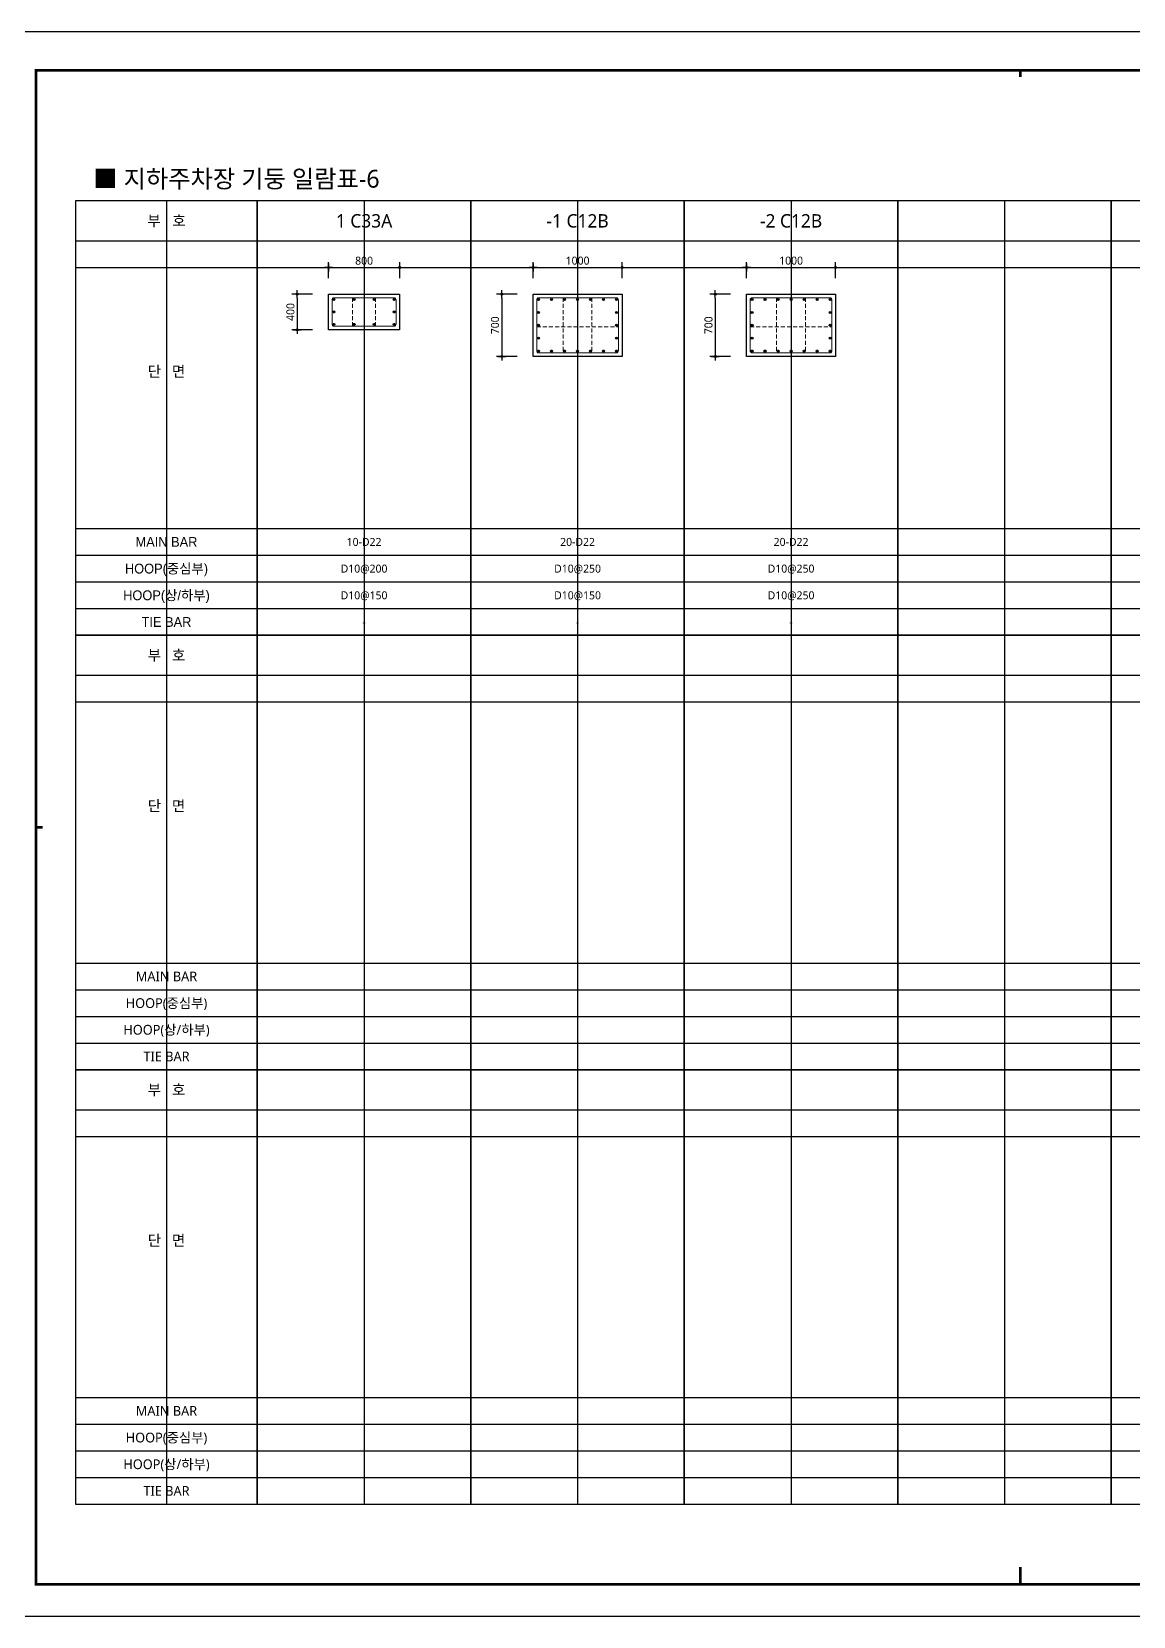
# Model space of a CAD drawing. Header units: millimetres. Extents: x 0 to 252030, y -124740 to 196020.
# Drawn here: x 151724 to 164107, y 160380 to 178200 of the extents above; entities that cross this region are included whole.
import ezdxf
from ezdxf.enums import TextEntityAlignment as Align

# ---------------------------------------------------------------- set-up
doc = ezdxf.new("R2010")
doc.units = ezdxf.units.MM
doc.header["$LTSCALE"] = 30
doc.linetypes.add('HID', pattern=[2.3, 1.5, -0.8])
doc.layers.get('DEFPOINTS').update_dxf_attribs({"color": 142})
for name, color, linetype in [('0-SEC1', 3, 'Continuous'), ('CON', 2, 'Continuous'), ('DIM', 7, 'Continuous'), ('S-철근', 3, 'Continuous'), ('SHEET', 7, 'Continuous'), ('TEXT', 6, 'Continuous'), ('TXT', 3, 'Continuous'), ('XR-FORM_(도룡동)$0$AA-SHEET', 9, 'Continuous'), ('XR-FORM_(도룡동)$0$Sheet', 7, 'Continuous'), ('XR-FORM_(도룡동)$0$Sheet-text', 3, 'Continuous'), ('XR-FORM_(도룡동)$0$TEXT', 3, 'Continuous')]:
    doc.layers.add(name, color=color, linetype=linetype)
doc.layers.add('HoopBar', color=1, linetype='Continuous', lineweight=0)
doc.layers.add('TieBar', color=7, linetype='HID', lineweight=0)
doc.styles.get("Standard").update_dxf_attribs({"font": 'malgun.ttf'})
doc.styles.add('XR-FORM_(도룡동)$0$충북옥천_FORM$0$맑은고딕', font='malgun.ttf')
doc.styles.add('XR-FORM_(도룡동)$3$맑은고딕', font='malgun.ttf')
doc.styles.add('돋움', font='Dotum.ttf')
doc.styles.add('맑은 고딕', font='malgun.ttf')
doc.dimstyles.new('30NDIM', dxfattribs={"dimscale": 50, "dimtxt": 3, "dimasz": 1.5, "dimexe": 2, "dimexo": 6, "dimgap": 1, "dimtad": 1, "dimdec": 0, "dimrnd": 0.25, "dimzin": 0, "dimdsep": 46, "dimtxsty": 'Standard', "dimblk": 'Z_DOT', "dimcen": 5, "dimclrd": 256, "dimclre": 256, "dimclrt": 3, "dimadec": 0, "dimazin": 0, "dimtm": 1e-09, "dimtfac": 1, "dimtdec": 0, "dimtix": 1, "dimtmove": 2, "dimatfit": 1, "dimldrblk": 'Z_DOT', "dimfxl": 1, "dimtolj": 1, "dimtzin": 0, "dimarcsym": 0})

# ---------------------------------------------------------------- blocks, each defined once
blk = doc.blocks.new('XR-FORM_(도룡동)$0$S')
at = {"layer": 'XR-FORM_(도룡동)$0$Sheet'}
h = blk.add_hatch(color=6, dxfattribs=at)
edge = h.paths.add_edge_path()
edge.add_spline(control_points=[(76338, 15545), (76338, 15545), (76295, 15571), (76295, 15571), (76172, 15645), (76132, 15687), (76132, 15744), (76132, 15817), (76203, 15865), (76313, 15865), (76409, 15865), (76454, 15832), (76479, 15807), (76511, 15775), (76518, 15737), (76518, 15729), (76518, 15711), (76524, 15702), (76538, 15702), (76557, 15702), (76559, 15724), (76559, 15744), (76559, 15811), (76562, 15848), (76564, 15870), (76564, 15870), (76565, 15890), (76565, 15890), (76565, 15905), (76548, 15908), (76540, 15909), (76494, 15919), (76430, 15930), (76333, 15930), (76119, 15930), (75970, 15833), (75970, 15695), (75970, 15588), (76037, 15502), (76202, 15401), (76202, 15401), (76273, 15357), (76273, 15357), (76398, 15281), (76423, 15225), (76423, 15165), (76423, 15099), (76352, 15030), (76220, 15030), (76155, 15030), (76041, 15045), (76002, 15150), (75994, 15172), (75988, 15197), (75988, 15211), (75988, 15217), (75988, 15236), (75968, 15236), (75948, 15236), (75946, 15209), (75945, 15201), (75945, 15201), (75945, 15197), (75945, 15197), (75943, 15174), (75938, 15104), (75938, 15040), (75938, 15011), (75943, 15004), (75970, 14994), (76035, 14972), (76103, 14962), (76198, 14962), (76298, 14962), (76379, 14979), (76447, 15013), (76575, 15079), (76595, 15177), (76595, 15230), (76595, 15347), (76528, 15430), (76338, 15545)], knot_values=[0, 0, 0, 0, 1, 1, 1, 2, 2, 2, 3, 3, 3, 4, 4, 4, 5, 5, 5, 6, 6, 6, 7, 7, 7, 8, 8, 8, 9, 9, 9, 10, 10, 10, 11, 11, 11, 12, 12, 12, 13, 13, 13, 14, 14, 14, 15, 15, 15, 16, 16, 16, 17, 17, 17, 18, 18, 18, 19, 19, 19, 20, 20, 20, 21, 21, 21, 22, 22, 22, 23, 23, 23, 24, 24, 24, 25, 25, 25, 26, 26, 26, 27, 27, 27, 27], degree=3, periodic=0)
h = blk.add_hatch(color=6, dxfattribs=at)
edge = h.paths.add_edge_path()
edge.add_spline(control_points=[(77180, 15007), (77180, 15007), (77166, 15007), (77166, 15007), (77156, 15007), (77148, 15007), (77134, 15009), (77098, 15014), (77093, 15029), (77089, 15056), (77084, 15098), (77084, 15641), (77086, 15677), (77089, 15714), (77100, 15725), (77131, 15729), (77143, 15731), (77153, 15732), (77163, 15732), (77163, 15732), (77180, 15732), (77180, 15732), (77188, 15732), (77195, 15739), (77195, 15747), (77195, 15755), (77188, 15761), (77180, 15761), (77180, 15761), (76814, 15761), (76814, 15761), (76806, 15761), (76800, 15755), (76800, 15747), (76800, 15739), (76806, 15732), (76814, 15732), (76814, 15732), (76832, 15732), (76832, 15732), (76847, 15732), (76860, 15730), (76871, 15728), (76897, 15723), (76909, 15710), (76912, 15677), (76912, 15677), (76912, 15677), (76912, 15677), (76914, 15650), (76915, 15103), (76908, 15057), (76904, 15025), (76895, 15014), (76873, 15011), (76858, 15008), (76843, 15007), (76827, 15007), (76826, 15007), (76814, 15007), (76814, 15007), (76806, 15007), (76800, 15000), (76800, 14992), (76800, 14984), (76806, 14977), (76814, 14977), (76814, 14977), (77180, 14977), (77180, 14977), (77188, 14977), (77195, 14984), (77195, 14992), (77195, 15000), (77188, 15007), (77180, 15007)], knot_values=[0, 0, 0, 0, 1, 1, 1, 2, 2, 2, 3, 3, 3, 4, 4, 4, 5, 5, 5, 6, 6, 6, 7, 7, 7, 8, 8, 8, 9, 9, 9, 10, 10, 10, 11, 11, 11, 12, 12, 12, 13, 13, 13, 14, 14, 14, 15, 15, 15, 16, 16, 16, 17, 17, 17, 18, 18, 18, 19, 19, 19, 20, 20, 20, 21, 21, 21, 22, 22, 22, 23, 23, 23, 24, 24, 24, 25, 25, 25, 25], degree=3, periodic=0)
h = blk.add_hatch(color=6, dxfattribs=at)
edge = h.paths.add_edge_path()
edge.add_spline(control_points=[(78289, 15008), (78289, 15008), (78256, 15008), (78256, 15008), (78252, 15008), (78248, 15009), (78243, 15010), (78220, 15014), (78192, 15028), (78158, 15085), (78158, 15085), (77848, 15727), (77836, 15749), (77824, 15773), (77816, 15784), (77802, 15784), (77787, 15784), (77771, 15771), (77757, 15741), (77757, 15741), (77450, 15097), (77450, 15097), (77424, 15042), (77401, 15015), (77350, 15010), (77342, 15009), (77328, 15008), (77317, 15008), (77317, 15008), (77304, 15008), (77304, 15008), (77298, 15008), (77292, 15002), (77292, 14994), (77292, 14987), (77298, 14980), (77304, 14980), (77304, 14980), (77609, 14980), (77609, 14980), (77615, 14980), (77621, 14987), (77621, 14994), (77621, 15002), (77615, 15008), (77609, 15008), (77609, 15008), (77576, 15008), (77576, 15008), (77539, 15008), (77534, 15021), (77534, 15033), (77534, 15044), (77540, 15068), (77552, 15094), (77552, 15094), (77762, 15561), (77762, 15561), (77762, 15561), (78005, 15016), (78004, 15016), (78005, 15014), (78005, 15012), (78004, 15010), (78003, 15008), (78001, 15008), (77998, 15008), (77998, 15008), (77984, 15008), (77984, 15008), (77978, 15008), (77972, 15002), (77972, 14994), (77972, 14987), (77978, 14980), (77984, 14980), (77984, 14980), (78289, 14980), (78289, 14980), (78295, 14980), (78301, 14987), (78301, 14994), (78301, 15002), (78295, 15008), (78289, 15008)], knot_values=[0, 0, 0, 0, 1, 1, 1, 2, 2, 2, 3, 3, 3, 4, 4, 4, 5, 5, 5, 6, 6, 6, 7, 7, 7, 8, 8, 8, 9, 9, 9, 10, 10, 10, 11, 11, 11, 12, 12, 12, 13, 13, 13, 14, 14, 14, 15, 15, 15, 16, 16, 16, 17, 17, 17, 18, 18, 18, 19, 19, 19, 20, 20, 20, 21, 21, 21, 22, 22, 22, 23, 23, 23, 24, 24, 24, 25, 25, 25, 26, 26, 26, 27, 27, 27, 28, 28, 28, 28], degree=3, periodic=0)
h = blk.add_hatch(color=250, dxfattribs=at)
edge = h.paths.add_edge_path()
edge.add_spline(control_points=[(78762, 15355), (78740, 15355), (78721, 15354), (78721, 15339), (78721, 15329), (78732, 15327), (78739, 15326), (78739, 15326), (78761, 15325), (78768, 15325), (78956, 15325), (79092, 15431), (79092, 15577), (79092, 15629), (79059, 15678), (79025, 15703), (79003, 15719), (78945, 15762), (78781, 15762), (78781, 15762), (78772, 15762), (78771, 15762), (78771, 15762), (78376, 15762), (78376, 15762), (78367, 15762), (78360, 15756), (78360, 15748), (78360, 15740), (78367, 15734), (78376, 15734), (78376, 15734), (78423, 15734), (78423, 15734), (78429, 15733), (78435, 15733), (78438, 15732), (78480, 15725), (78488, 15709), (78491, 15677), (78491, 15677), (78491, 15677), (78491, 15677), (78493, 15651), (78494, 15108), (78487, 15062), (78481, 15030), (78474, 15013), (78453, 15010), (78437, 15007), (78422, 15006), (78407, 15006), (78406, 15006), (78396, 15006), (78396, 15006), (78387, 15006), (78380, 14999), (78380, 14991), (78380, 14983), (78387, 14977), (78396, 14977), (78396, 14977), (78791, 14977), (78791, 14977), (78800, 14977), (78807, 14983), (78807, 14991), (78807, 14999), (78800, 15006), (78791, 15006), (78791, 15006), (78781, 15006), (78781, 15006), (78761, 15006), (78733, 15008), (78715, 15010), (78681, 15013), (78672, 15031), (78668, 15061), (78662, 15105), (78662, 15684), (78662, 15690), (78662, 15699), (78664, 15704), (78669, 15705), (78679, 15708), (78707, 15709), (78729, 15709), (78757, 15709), (78810, 15704), (78857, 15670), (78924, 15623), (78931, 15562), (78931, 15520), (78931, 15418), (78833, 15355), (78762, 15355)], knot_values=[0, 0, 0, 0, 1, 1, 1, 2, 2, 2, 3, 3, 3, 4, 4, 4, 5, 5, 5, 6, 6, 6, 7, 7, 7, 8, 8, 8, 9, 9, 9, 10, 10, 10, 11, 11, 11, 12, 12, 12, 13, 13, 13, 14, 14, 14, 15, 15, 15, 16, 16, 16, 17, 17, 17, 18, 18, 18, 19, 19, 19, 20, 20, 20, 21, 21, 21, 22, 22, 22, 23, 23, 23, 24, 24, 24, 25, 25, 25, 26, 26, 26, 27, 27, 27, 28, 28, 28, 29, 29, 29, 30, 30, 30, 31, 31, 31, 32, 32, 32, 32], degree=3, periodic=0)
h = blk.add_hatch(color=250, dxfattribs=at)
edge = h.paths.add_edge_path()
edge.add_spline(control_points=[(79896, 15147), (79880, 15147), (79878, 15134), (79877, 15128), (79875, 15109), (79860, 15082), (79845, 15069), (79815, 15043), (79768, 15042), (79696, 15042), (79592, 15042), (79561, 15049), (79541, 15063), (79541, 15063), (79541, 15063), (79541, 15063), (79522, 15076), (79515, 15314), (79515, 15460), (79515, 15617), (79515, 15645), (79518, 15677), (79521, 15714), (79532, 15724), (79562, 15729), (79578, 15731), (79599, 15732), (79612, 15732), (79620, 15732), (79633, 15732), (79638, 15739), (79640, 15742), (79641, 15745), (79641, 15748), (79641, 15756), (79634, 15762), (79626, 15762), (79626, 15762), (79235, 15762), (79235, 15762), (79226, 15762), (79220, 15756), (79220, 15748), (79220, 15743), (79222, 15738), (79227, 15736), (79227, 15735), (79229, 15735), (79229, 15734), (79235, 15732), (79243, 15732), (79247, 15732), (79265, 15732), (79280, 15731), (79290, 15729), (79331, 15722), (79340, 15709), (79342, 15677), (79344, 15651), (79345, 15108), (79338, 15062), (79332, 15030), (79326, 15013), (79304, 15010), (79290, 15007), (79276, 15006), (79262, 15006), (79262, 15006), (79245, 15006), (79245, 15006), (79237, 15006), (79230, 14999), (79230, 14991), (79230, 14983), (79237, 14977), (79245, 14977), (79245, 14977), (79615, 14977), (79615, 14977), (79615, 14977), (79805, 14976), (79805, 14976), (79874, 14976), (79882, 14981), (79891, 15006), (79901, 15036), (79910, 15113), (79910, 15125), (79910, 15135), (79910, 15147), (79896, 15147)], knot_values=[0, 0, 0, 0, 1, 1, 1, 2, 2, 2, 3, 3, 3, 4, 4, 4, 5, 5, 5, 6, 6, 6, 7, 7, 7, 8, 8, 8, 9, 9, 9, 10, 10, 10, 11, 11, 11, 12, 12, 12, 13, 13, 13, 14, 14, 14, 15, 15, 15, 16, 16, 16, 17, 17, 17, 18, 18, 18, 19, 19, 19, 20, 20, 20, 21, 21, 21, 22, 22, 22, 23, 23, 23, 24, 24, 24, 25, 25, 25, 26, 26, 26, 27, 27, 27, 28, 28, 28, 29, 29, 29, 30, 30, 30, 30], degree=3, periodic=0)
h = blk.add_hatch(color=250, dxfattribs=at)
edge = h.paths.add_edge_path()
edge.add_spline(control_points=[(80974, 15008), (80974, 15008), (80942, 15008), (80942, 15008), (80937, 15008), (80933, 15009), (80928, 15010), (80905, 15014), (80878, 15028), (80843, 15085), (80843, 15085), (80533, 15727), (80521, 15749), (80509, 15773), (80501, 15784), (80487, 15784), (80472, 15784), (80457, 15771), (80442, 15741), (80442, 15741), (80135, 15097), (80135, 15097), (80109, 15042), (80086, 15015), (80035, 15010), (80027, 15009), (80013, 15008), (80002, 15008), (80002, 15008), (79989, 15008), (79989, 15008), (79983, 15008), (79977, 15002), (79977, 14994), (79977, 14987), (79983, 14980), (79989, 14980), (79989, 14980), (80294, 14980), (80294, 14980), (80300, 14980), (80306, 14987), (80306, 14994), (80306, 15002), (80300, 15008), (80294, 15008), (80294, 15008), (80261, 15008), (80261, 15008), (80224, 15008), (80219, 15021), (80219, 15033), (80219, 15044), (80225, 15068), (80237, 15094), (80237, 15094), (80447, 15561), (80447, 15561), (80447, 15561), (80690, 15016), (80690, 15016), (80690, 15014), (80690, 15012), (80689, 15010), (80688, 15008), (80686, 15008), (80683, 15008), (80683, 15008), (80669, 15008), (80669, 15008), (80663, 15008), (80657, 15002), (80657, 14994), (80657, 14987), (80663, 14980), (80669, 14980), (80669, 14980), (80974, 14980), (80974, 14980), (80980, 14980), (80986, 14987), (80986, 14994), (80986, 15002), (80980, 15008), (80974, 15008)], knot_values=[0, 0, 0, 0, 1, 1, 1, 2, 2, 2, 3, 3, 3, 4, 4, 4, 5, 5, 5, 6, 6, 6, 7, 7, 7, 8, 8, 8, 9, 9, 9, 10, 10, 10, 11, 11, 11, 12, 12, 12, 13, 13, 13, 14, 14, 14, 15, 15, 15, 16, 16, 16, 17, 17, 17, 18, 18, 18, 19, 19, 19, 20, 20, 20, 21, 21, 21, 22, 22, 22, 23, 23, 23, 24, 24, 24, 25, 25, 25, 26, 26, 26, 27, 27, 27, 28, 28, 28, 28], degree=3, periodic=0)
h = blk.add_hatch(color=250, dxfattribs=at)
edge = h.paths.add_edge_path()
edge.add_spline(control_points=[(81976, 15761), (81976, 15761), (81692, 15761), (81692, 15761), (81686, 15761), (81681, 15755), (81681, 15747), (81681, 15739), (81686, 15732), (81692, 15732), (81692, 15732), (81700, 15732), (81702, 15732), (81718, 15732), (81744, 15732), (81760, 15726), (81783, 15717), (81794, 15705), (81795, 15641), (81795, 15641), (81806, 15233), (81806, 15224), (81806, 15224), (81806, 15202), (81806, 15202), (81797, 15210), (81212, 15762), (81212, 15762), (81199, 15775), (81187, 15784), (81176, 15784), (81158, 15784), (81158, 15750), (81158, 15740), (81158, 15740), (81148, 15134), (81148, 15134), (81147, 15045), (81143, 15018), (81117, 15011), (81101, 15006), (81079, 15006), (81068, 15006), (81067, 15006), (81057, 15006), (81057, 15006), (81051, 15006), (81046, 14999), (81046, 14991), (81046, 14983), (81051, 14976), (81057, 14976), (81057, 14976), (81353, 14976), (81353, 14976), (81359, 14976), (81364, 14983), (81364, 14991), (81364, 14999), (81359, 15006), (81353, 15006), (81353, 15006), (81342, 15006), (81340, 15006), (81324, 15006), (81303, 15006), (81284, 15013), (81268, 15018), (81251, 15035), (81248, 15122), (81248, 15122), (81237, 15522), (81236, 15534), (81241, 15530), (81780, 15014), (81821, 14978), (81833, 14966), (81851, 14966), (81864, 14966), (81880, 14966), (81882, 14986), (81882, 15002), (81882, 15002), (81894, 15649), (81894, 15649), (81895, 15706), (81903, 15722), (81931, 15729), (81944, 15732), (81952, 15732), (81963, 15732), (81965, 15732), (81976, 15732), (81976, 15732), (81982, 15732), (81987, 15739), (81987, 15747), (81987, 15755), (81982, 15761), (81976, 15761)], knot_values=[0, 0, 0, 0, 1, 1, 1, 2, 2, 2, 3, 3, 3, 4, 4, 4, 5, 5, 5, 6, 6, 6, 7, 7, 7, 8, 8, 8, 9, 9, 9, 10, 10, 10, 11, 11, 11, 12, 12, 12, 13, 13, 13, 14, 14, 14, 15, 15, 15, 16, 16, 16, 17, 17, 17, 18, 18, 18, 19, 19, 19, 20, 20, 20, 21, 21, 21, 22, 22, 22, 23, 23, 23, 24, 24, 24, 25, 25, 25, 26, 26, 26, 27, 27, 27, 28, 28, 28, 29, 29, 29, 30, 30, 30, 31, 31, 31, 32, 32, 32, 33, 33, 33, 33], degree=3, periodic=0)
at = {"layer": 'DEFPOINTS'}
for p, q in [((75750, 52950), (82250, 52950)), ((75640, 52073), (82226, 52073)), ((76315, 52073), (76315, 20700)), ((82250, 51196), (75640, 51196)), ((82250, 50596), (75640, 50596)), ((82250, 49996), (75640, 49996)), ((82250, 49396), (75640, 49396)), ((82250, 48796), (75640, 48796)), ((82250, 48196), (75640, 48196)), ((82250, 47596), (75640, 47596)), ((82250, 46996), (75640, 46996)), ((82250, 46396), (75640, 46396)), ((82250, 45796), (75640, 45796)), ((82250, 45196), (75640, 45196)), ((82250, 44596), (75640, 44596)), ((82250, 43996), (75640, 43996)), ((82250, 43396), (75640, 43396)), ((82250, 42796), (75640, 42796)), ((82250, 42196), (75640, 42196)), ((82250, 41596), (75640, 41596)), ((82250, 40996), (75640, 40996)), ((82250, 40396), (75640, 40396)), ((82250, 39796), (75640, 39796)), ((82250, 39196), (75640, 39196)), ((82250, 38596), (75640, 38596)), ((82250, 37996), (75640, 37996)), ((82250, 37396), (75640, 37396)), ((82250, 36796), (75640, 36796)), ((82250, 36196), (75640, 36196)), ((82250, 35596), (75640, 35596)), ((82250, 34996), (75640, 34996)), ((82250, 34396), (75640, 34396)), ((82250, 33796), (75640, 33796)), ((82250, 33196), (75640, 33196)), ((82250, 32596), (75640, 32596)), ((82250, 31996), (75640, 31996)), ((82250, 31396), (75640, 31396)), ((82250, 30796), (75640, 30796)), ((82250, 30196), (75640, 30196)), ((82250, 29596), (75640, 29596)), ((82250, 28996), (75640, 28996)), ((82250, 28396), (75640, 28396)), ((82250, 27796), (75640, 27796)), ((82250, 27196), (75640, 27196)), ((82250, 26596), (75640, 26596)), ((82250, 25996), (75640, 25996)), ((82250, 25396), (75640, 25396)), ((82250, 24796), (75640, 24796)), ((82250, 24196), (75640, 24196)), ((82250, 23596), (75640, 23596)), ((82250, 22996), (75640, 22996)), ((82250, 22396), (75640, 22396)), ((82250, 21796), (75640, 21796)), ((82250, 21196), (75640, 21196)), ((80950, 1706), (75640, 1706))]:
    blk.add_line(p, q, dxfattribs=at)
at = {"layer": 'XR-FORM_(도룡동)$0$AA-SHEET', "const_width": 99.9}
blk.add_lwpolyline([(75750, 52950), (82250, 52950)], dxfattribs=at)
at = {"layer": 'XR-FORM_(도룡동)$0$Sheet'}
for p, q in [((75590, 20700), (82204, 20700)), ((76490, 20700), (76490, 16700)), ((77590, 20700), (77590, 16700)), ((79575, 20700), (79575, 16700)), ((80450, 20700), (80450, 16700)), ((81325, 20700), (81325, 16700)), ((75640, 19700), (82254, 19700)), ((75640, 18700), (82254, 18700)), ((75640, 17700), (82254, 17700)), ((78945, 7700), (78945, 2500)), ((75640, 6400), (82250, 6400)), ((75640, 5100), (82250, 5100)), ((75640, 3800), (82250, 3800)), ((76591, 3798), (76591, 2500)), ((76591, 3149), (78945, 3149)), ((75640, 2500), (82250, 2500)), ((80950, 2500), (80950, 1200))]:
    blk.add_line(p, q, dxfattribs=at)
at = {"layer": 'XR-FORM_(도룡동)$0$Sheet', "const_width": 100}
blk.add_lwpolyline([(1850, 57950), (82250, 57950), (82250, 1200), (1850, 1200)], close=True, dxfattribs=at)
at = {"layer": 'XR-FORM_(도룡동)$0$Sheet', "linetype": 'Continuous', "const_width": 100}
for points in [[(38745, 57950), (38745, 57700)], [(2100, 29575), (1850, 29575)], [(75640, 29575), (75390, 29575)], [(38745, 1846), (38745, 1200)]]:
    blk.add_lwpolyline(points, dxfattribs=at)
at = {"layer": 'XR-FORM_(도룡동)$0$Sheet', "const_width": 100}
for points in [[(75640, 57950), (75640, 1200)], [(75640, 52950), (82250, 52950)], [(75640, 16700), (82250, 16700)], [(75640, 11700), (82250, 11700)], [(75640, 9700), (82250, 9700)], [(75640, 7700), (82250, 7700)]]:
    blk.add_lwpolyline(points, dxfattribs=at)
at = {"layer": 'XR-FORM_(도룡동)$0$Sheet'}
for points in [[(76065, 20589), (75650, 19869), (76481, 19869)], [(76065, 19589), (75650, 18869), (76481, 18869)], [(76065, 18589), (75650, 17869), (76481, 17869)]]:
    blk.add_lwpolyline(points, close=True, dxfattribs=at)
at = {"layer": 'XR-FORM_(도룡동)$0$Sheet', "color": 3, "const_width": 28}
for points in [[(76026, 13508), (76026, 13172)], [(76466, 13508), (76466, 13172)]]:
    blk.add_lwpolyline(points, dxfattribs=at)
at = {"layer": 'DEFPOINTS', "style": 'XR-FORM_(도룡동)$3$맑은고딕'}
blk.add_text('2', height=400, dxfattribs=at).set_placement((82126, 52273), align=Align.MIDDLE_RIGHT)
blk.add_text('text 1.2', height=240, dxfattribs=at).set_placement((80599, 50202))
blk.add_text('도 면 명', height=400, dxfattribs=at).set_placement((78996, 8633), align=Align.MIDDLE_CENTER)
at = {"layer": 'XR-FORM_(도룡동)$0$Sheet', "style": 'XR-FORM_(도룡동)$3$맑은고딕'}
for s, height, p in [('PROJECT TITLE', 220, (75890, 57600)), ('PROJECT TITLE', 200, (75890, 11350)), ('DRAWING TITLE', 200, (75890, 9350)), ('ISSUE DATE', 200, (75890, 7350)), ('APPROVED', 200, (79195, 7350)), ('PROJECT NO. ', 200, (75890, 6050)), ('CHECKED 2 ', 200, (79195, 6050)), ('ENGINEER', 200, (75890, 4750)), ('CHECKED 1 ', 200, (79195, 4750)), ('SCALE', 200, (75730, 3450)), ('DRAWN', 200, (79195, 3450)), ('DRAWING NO.', 200, (75890, 2150)), ('REV.', 200, (81250, 2150))]:
    blk.add_text(s, height=height, dxfattribs=at).set_placement(p)
for s, height, p in [('2', 240, (76059, 20140)), ('1', 240, (76059, 19140)), ('0', 240, (76059, 18140)), (' REV.', 220, (76090, 17200)), ('DATE', 220, (77090, 17200)), ('DESCRIPTION', 220, (78632, 17200)), ('BY', 220, (80062, 17200)), ('BY', 220, (80938, 17200)), ('APP', 220, (81812, 17200))]:
    blk.add_text(s, height=height, dxfattribs=at).set_placement(p, align=Align.MIDDLE)
at = {"layer": 'XR-FORM_(도룡동)$0$Sheet', "color": 3, "style": 'XR-FORM_(도룡동)$3$맑은고딕', "width": 1.2}
blk.add_text('A R C H I T E C T S  &  P L A N N E R S', height=200, dxfattribs=at).set_placement((78947, 14500), align=Align.MIDDLE_CENTER)
at = {"layer": 'XR-FORM_(도룡동)$0$Sheet', "color": 3, "style": 'XR-FORM_(도룡동)$3$맑은고딕'}
blk.add_text('주 시아플랜건축', height=280, dxfattribs=at).set_placement((76057, 13372), align=Align.MIDDLE_LEFT)
at = {"layer": 'XR-FORM_(도룡동)$0$Sheet', "color": 3, "style": 'XR-FORM_(도룡동)$3$맑은고딕', "width": 0.65}
for s, p in [('Tel 02-570-1004 Fax 02-570-1003 www.siaplan.com', (75966, 12333)), ('서울특별시 강남구 언주로30길 13, C동 16층(도곡동)', (75966, 12833))]:
    blk.add_text(s, height=280, dxfattribs=at).set_placement(p, align=Align.MIDDLE_LEFT)
at = {"layer": 'XR-FORM_(도룡동)$0$Sheet-text', "style": 'XR-FORM_(도룡동)$3$맑은고딕'}
blk.add_text('* NOTE', height=400, dxfattribs=at).set_placement((75881, 51550), align=Align.MIDDLE_LEFT)
at = {"layer": 'XR-FORM_(도룡동)$0$TEXT'}
for s, height, style, p in [('2026. 04', 300, 'XR-FORM_(도룡동)$3$맑은고딕', (77247, 6870)), ('A1 : ', 250, 'XR-FORM_(도룡동)$0$충북옥천_FORM$0$맑은고딕', (77179, 3474)), ('A3 : ', 250, 'XR-FORM_(도룡동)$0$충북옥천_FORM$0$맑은고딕', (77179, 2825))]:
    blk.add_text(s, height=height, dxfattribs=dict(at, style=style)).set_placement(p, align=Align.MIDDLE_CENTER)
at = {"layer": 'XR-FORM_(도룡동)$0$TEXT', "style": 'XR-FORM_(도룡동)$3$맑은고딕'}
blk.add_text('양희범,황정현', height=300, dxfattribs=at).set_placement((80649, 6901), align=Align.MIDDLE)
blk = doc.blocks.new('XR-FORM_(도룡동)', base_point=(101.33, -56114.51))
at = {"layer": 'DEFPOINTS'}
blk.add_lwpolyline([(0, 0), (420, 0), (420, 297), (0, 297)], close=True, dxfattribs=at)
at = {"xscale": 0.005, "yscale": 0.005, "zscale": 0.005}
blk.add_blockref('XR-FORM_(도룡동)$0$S', (-0.25, 0), dxfattribs=at)
blk = doc.blocks.new('*U56')
at = {"layer": 'DEFPOINTS'}
for p, q in [((-1021, 4886), (-1021, 0)), ((-2043, 4136), (0, 4136))]:
    blk.add_line(p, q, dxfattribs=at)
at = {"layer": 'SHEET'}
blk.add_line((-2043, 4436), (0, 4436), dxfattribs=at)
at = {"layer": 'SHEET', "color": 6}
for p, q in [((-2043, 1200), (0, 1200)), ((-2043, 900), (0, 900)), ((-2043, 600), (0, 600)), ((-2043, 300), (0, 300))]:
    blk.add_line(p, q, dxfattribs=at)
at = {"layer": 'SHEET'}
blk.add_lwpolyline([(0, 4886), (-2043, 4886), (-2043, 0), (0, 0)], close=True, dxfattribs=at)
at = {"layer": 'TXT'}
for s, height, style, p in [('부   호', 120, '돋움', (-1021, 4661)), ('단   면', 120, '맑은 고딕', (-1021, 2968)), ('MAIN BAR', 110, '돋움', (-1021, 1050)), ('HOOP(중심부)', 110, '돋움', (-1021, 750)), ('HOOP(상/하부)', 110, '돋움', (-1021, 450)), ('TIE BAR', 110, '돋움', (-1021, 150))]:
    blk.add_text(s, height=height, dxfattribs=dict(at, style=style)).set_placement(p, align=Align.MIDDLE_CENTER)
blk = doc.blocks.new('*U60')
at = {"layer": 'DEFPOINTS'}
for p, q in [((-1021, 4886), (-1021, 0)), ((-2043, 4136), (0, 4136))]:
    blk.add_line(p, q, dxfattribs=at)
at = {"layer": 'SHEET'}
blk.add_line((-2043, 4436), (0, 4436), dxfattribs=at)
at = {"layer": 'SHEET', "color": 6}
for p, q in [((-2043, 1200), (0, 1200)), ((-2043, 900), (0, 900)), ((-2043, 600), (0, 600)), ((-2043, 300), (0, 300))]:
    blk.add_line(p, q, dxfattribs=at)
at = {"layer": 'SHEET'}
blk.add_lwpolyline([(0, 4886), (-2043, 4886), (-2043, 0), (0, 0)], close=True, dxfattribs=at)
at = {"layer": 'TXT', "style": '맑은 고딕'}
for s, height, p in [('부   호', 120, (-1021, 4661)), ('단   면', 120, (-1021, 2968)), ('MAIN BAR', 110, (-1021, 1050)), ('HOOP(중심부)', 110, (-1021, 750)), ('HOOP(상/하부)', 110, (-1021, 450)), ('TIE BAR', 110, (-1021, 150))]:
    blk.add_text(s, height=height, dxfattribs=at).set_placement(p, align=Align.MIDDLE_CENTER)
blk = doc.blocks.new('*U58')
at = {"layer": 'DEFPOINTS'}
for p, q in [((-1200, 4886), (-1200, 0)), ((-2400, 4136), (0, 4136))]:
    blk.add_line(p, q, dxfattribs=at)
at = {"layer": 'SHEET'}
blk.add_line((-2400, 4436), (0, 4436), dxfattribs=at)
at = {"layer": 'SHEET', "color": 6}
for p, q in [((-2400, 1200), (0, 1200)), ((-2400, 900), (0, 900)), ((-2400, 600), (0, 600)), ((-2400, 300), (0, 300))]:
    blk.add_line(p, q, dxfattribs=at)
at = {"layer": 'SHEET'}
blk.add_lwpolyline([(0, 4886), (-2400, 4886), (-2400, 0), (0, 0)], close=True, dxfattribs=at)
blk = doc.blocks.new('Z_DOT')
at = {"layer": 'DIM', "color": 0}
for p, q in [((-1, 0), (1, 0)), ((0, -1), (0, 1))]:
    blk.add_line(p, q, dxfattribs=at)
for radius in [0.25, 0.125]:
    blk.add_circle((0, 0), radius, dxfattribs=at)
blk = doc.blocks.new('*D1528')
at = {"layer": 'DEFPOINTS', "color": 0, "transparency": 16777216}
for p in [(157360, 175248), (157008, 174548), (157360, 174548)]:
    blk.add_point(p, dxfattribs=at)
at = {"layer": 'DIM', "lineweight": -2, "transparency": 16777216}
for p, q in [((157180, 175248), (156948, 175248)), ((157008, 175203), (157008, 174593)), ((157180, 174548), (156948, 174548))]:
    blk.add_line(p, q, dxfattribs=at)
at = {"layer": 'DIM', "lineweight": -2, "transparency": 16777216, "xscale": 45, "yscale": 45, "zscale": 45}
for p, rotation in [((157008, 175248), 90), ((157008, 174548), 270)]:
    blk.add_blockref('Z_DOT', p, dxfattribs=dict(at, rotation=rotation))
at = {"layer": 'DIM', "color": 3, "transparency": 16777216, "insert": (156932, 174898), "char_height": 90, "attachment_point": 5, "rotation": 90}
blk.add_mtext('\\A1;700', dxfattribs=at)
blk = doc.blocks.new('*D1529')
at = {"layer": 'DEFPOINTS', "color": 0, "transparency": 16777216}
for p in [(158360, 175548), (157360, 175248), (158360, 175248)]:
    blk.add_point(p, dxfattribs=at)
at = {"layer": 'DIM', "lineweight": -2, "transparency": 16777216}
for p, q in [((157360, 175428), (157360, 175608)), ((157405, 175548), (158315, 175548)), ((158360, 175428), (158360, 175608))]:
    blk.add_line(p, q, dxfattribs=at)
at = {"layer": 'DIM', "lineweight": -2, "transparency": 16777216, "xscale": 45, "yscale": 45, "zscale": 45, "rotation": 180}
blk.add_blockref('Z_DOT', (157360, 175548), dxfattribs=at)
at = {"layer": 'DIM', "lineweight": -2, "transparency": 16777216, "xscale": 45, "yscale": 45, "zscale": 45}
blk.add_blockref('Z_DOT', (158360, 175548), dxfattribs=at)
at = {"layer": 'DIM', "color": 3, "transparency": 16777216, "insert": (157860, 175625), "char_height": 90, "attachment_point": 5}
blk.add_mtext('\\A1;1000', dxfattribs=at)
blk = doc.blocks.new('*D1530')
at = {"layer": 'DEFPOINTS', "color": 0, "transparency": 16777216}
for p in [(159760, 175248), (159408, 174548), (159760, 174548)]:
    blk.add_point(p, dxfattribs=at)
at = {"layer": 'DIM', "lineweight": -2, "transparency": 16777216}
for p, q in [((159580, 175248), (159348, 175248)), ((159408, 175203), (159408, 174593)), ((159580, 174548), (159348, 174548))]:
    blk.add_line(p, q, dxfattribs=at)
at = {"layer": 'DIM', "lineweight": -2, "transparency": 16777216, "xscale": 45, "yscale": 45, "zscale": 45}
for p, rotation in [((159408, 175248), 90), ((159408, 174548), 270)]:
    blk.add_blockref('Z_DOT', p, dxfattribs=dict(at, rotation=rotation))
at = {"layer": 'DIM', "color": 3, "transparency": 16777216, "insert": (159332, 174898), "char_height": 90, "attachment_point": 5, "rotation": 90}
blk.add_mtext('\\A1;700', dxfattribs=at)
blk = doc.blocks.new('*D1531')
at = {"layer": 'DEFPOINTS', "color": 0, "transparency": 16777216}
for p in [(160760, 175548), (159760, 175248), (160760, 175248)]:
    blk.add_point(p, dxfattribs=at)
at = {"layer": 'DIM', "lineweight": -2, "transparency": 16777216}
for p, q in [((159760, 175428), (159760, 175608)), ((159805, 175548), (160715, 175548)), ((160760, 175428), (160760, 175608))]:
    blk.add_line(p, q, dxfattribs=at)
at = {"layer": 'DIM', "lineweight": -2, "transparency": 16777216, "xscale": 45, "yscale": 45, "zscale": 45, "rotation": 180}
blk.add_blockref('Z_DOT', (159760, 175548), dxfattribs=at)
at = {"layer": 'DIM', "lineweight": -2, "transparency": 16777216, "xscale": 45, "yscale": 45, "zscale": 45}
blk.add_blockref('Z_DOT', (160760, 175548), dxfattribs=at)
at = {"layer": 'DIM', "color": 3, "transparency": 16777216, "insert": (160260, 175625), "char_height": 90, "attachment_point": 5}
blk.add_mtext('\\A1;1000', dxfattribs=at)
blk = doc.blocks.new('*D1540')
at = {"layer": 'DEFPOINTS', "color": 0, "transparency": 16777216}
for p in [(155060, 175248), (154708, 174848), (155060, 174848)]:
    blk.add_point(p, dxfattribs=at)
at = {"layer": 'DIM', "lineweight": -2, "transparency": 16777216}
for p, q in [((154880, 175248), (154648, 175248)), ((154708, 175203), (154708, 174893)), ((154880, 174848), (154648, 174848))]:
    blk.add_line(p, q, dxfattribs=at)
at = {"layer": 'DIM', "lineweight": -2, "transparency": 16777216, "xscale": 45, "yscale": 45, "zscale": 45}
for p, rotation in [((154708, 175248), 90), ((154708, 174848), 270)]:
    blk.add_blockref('Z_DOT', p, dxfattribs=dict(at, rotation=rotation))
at = {"layer": 'DIM', "color": 3, "transparency": 16777216, "insert": (154632, 175048), "char_height": 90, "attachment_point": 5, "rotation": 90}
blk.add_mtext('\\A1;400', dxfattribs=at)
blk = doc.blocks.new('*D1541')
at = {"layer": 'DEFPOINTS', "color": 0, "transparency": 16777216}
for p in [(155860, 175548), (155060, 175248), (155860, 175248)]:
    blk.add_point(p, dxfattribs=at)
at = {"layer": 'DIM', "lineweight": -2, "transparency": 16777216}
for p, q in [((155060, 175428), (155060, 175608)), ((155105, 175548), (155815, 175548)), ((155860, 175428), (155860, 175608))]:
    blk.add_line(p, q, dxfattribs=at)
at = {"layer": 'DIM', "lineweight": -2, "transparency": 16777216, "xscale": 45, "yscale": 45, "zscale": 45, "rotation": 180}
blk.add_blockref('Z_DOT', (155060, 175548), dxfattribs=at)
at = {"layer": 'DIM', "lineweight": -2, "transparency": 16777216, "xscale": 45, "yscale": 45, "zscale": 45}
blk.add_blockref('Z_DOT', (155860, 175548), dxfattribs=at)
at = {"layer": 'DIM', "color": 3, "transparency": 16777216, "insert": (155460, 175624), "char_height": 90, "attachment_point": 5}
blk.add_mtext('\\A1;800', dxfattribs=at)

msp = doc.modelspace()

# ---------------------------------------------------------------- hatches: boundary and pattern name
at = {"layer": 'S-철근'}
h = msp.add_hatch(color=256, dxfattribs=at)
edge = h.paths.add_edge_path()
edge.add_arc((155120.75002, 175186.99877), 11.1, 0, 180)
edge.add_arc((155120.75002, 175186.99877), 11.1, 180, 360)
h = msp.add_hatch(color=256, dxfattribs=at)
edge = h.paths.add_edge_path()
edge.add_arc((155346.75002, 175186.99877), 11.1, 0, 180)
edge.add_arc((155346.75002, 175186.99877), 11.1, 180, 360)
h = msp.add_hatch(color=256, dxfattribs=at)
edge = h.paths.add_edge_path()
edge.add_arc((155572.75002, 175186.99877), 11.1, 0, 180)
edge.add_arc((155572.75002, 175186.99877), 11.1, 180, 360)
h = msp.add_hatch(color=256, dxfattribs=at)
edge = h.paths.add_edge_path()
edge.add_arc((155798.75002, 175186.99877), 11.1, 0, 180)
edge.add_arc((155798.75002, 175186.99877), 11.1, 180, 360)
h = msp.add_hatch(color=256, dxfattribs=at)
edge = h.paths.add_edge_path()
edge.add_arc((157420.75002, 175186.99877), 11.1, 0, 180)
edge.add_arc((157420.75002, 175186.99877), 11.1, 180, 360)
h = msp.add_hatch(color=256, dxfattribs=at)
edge = h.paths.add_edge_path()
edge.add_arc((157567.08335, 175186.99877), 11.1, 0, 180)
edge.add_arc((157567.08335, 175186.99877), 11.1, 180, 360)
h = msp.add_hatch(color=256, dxfattribs=at)
edge = h.paths.add_edge_path()
edge.add_arc((157713.41669, 175186.99877), 11.1, 0, 180)
edge.add_arc((157713.41669, 175186.99877), 11.1, 180, 360)
h = msp.add_hatch(color=256, dxfattribs=at)
edge = h.paths.add_edge_path()
edge.add_arc((157859.75002, 175186.99877), 11.1, 0, 180)
edge.add_arc((157859.75002, 175186.99877), 11.1, 180, 360)
h = msp.add_hatch(color=256, dxfattribs=at)
edge = h.paths.add_edge_path()
edge.add_arc((158006.08335, 175186.99877), 11.1, 0, 180)
edge.add_arc((158006.08335, 175186.99877), 11.1, 180, 360)
h = msp.add_hatch(color=256, dxfattribs=at)
edge = h.paths.add_edge_path()
edge.add_arc((158152.41669, 175186.99877), 11.1, 0, 180)
edge.add_arc((158152.41669, 175186.99877), 11.1, 180, 360)
h = msp.add_hatch(color=256, dxfattribs=at)
edge = h.paths.add_edge_path()
edge.add_arc((158298.75002, 175186.99877), 11.1, 0, 180)
edge.add_arc((158298.75002, 175186.99877), 11.1, 180, 360)
h = msp.add_hatch(color=256, dxfattribs=at)
edge = h.paths.add_edge_path()
edge.add_arc((159820.75002, 175186.99877), 11.1, 0, 180)
edge.add_arc((159820.75002, 175186.99877), 11.1, 180, 360)
h = msp.add_hatch(color=256, dxfattribs=at)
edge = h.paths.add_edge_path()
edge.add_arc((159967.08335, 175186.99877), 11.1, 0, 180)
edge.add_arc((159967.08335, 175186.99877), 11.1, 180, 360)
h = msp.add_hatch(color=256, dxfattribs=at)
edge = h.paths.add_edge_path()
edge.add_arc((160113.41669, 175186.99877), 11.1, 0, 180)
edge.add_arc((160113.41669, 175186.99877), 11.1, 180, 360)
h = msp.add_hatch(color=256, dxfattribs=at)
edge = h.paths.add_edge_path()
edge.add_arc((160259.75002, 175186.99877), 11.1, 0, 180)
edge.add_arc((160259.75002, 175186.99877), 11.1, 180, 360)
h = msp.add_hatch(color=256, dxfattribs=at)
edge = h.paths.add_edge_path()
edge.add_arc((160406.08335, 175186.99877), 11.1, 0, 180)
edge.add_arc((160406.08335, 175186.99877), 11.1, 180, 360)
h = msp.add_hatch(color=256, dxfattribs=at)
edge = h.paths.add_edge_path()
edge.add_arc((160552.41669, 175186.99877), 11.1, 0, 180)
edge.add_arc((160552.41669, 175186.99877), 11.1, 180, 360)
h = msp.add_hatch(color=256, dxfattribs=at)
edge = h.paths.add_edge_path()
edge.add_arc((160698.75002, 175186.99877), 11.1, 0, 180)
edge.add_arc((160698.75002, 175186.99877), 11.1, 180, 360)
h = msp.add_hatch(color=256, dxfattribs=at)
edge = h.paths.add_edge_path()
edge.add_arc((155120.75002, 175047.99877), 11.1, 0, 180)
edge.add_arc((155120.75002, 175047.99877), 11.1, 180, 360)
h = msp.add_hatch(color=256, dxfattribs=at)
edge = h.paths.add_edge_path()
edge.add_arc((155798.75002, 175047.99877), 11.1, 0, 180)
edge.add_arc((155798.75002, 175047.99877), 11.1, 180, 360)
h = msp.add_hatch(color=256, dxfattribs=at)
edge = h.paths.add_edge_path()
edge.add_arc((157420.75002, 175042.49877), 11.1, 0, 180)
edge.add_arc((157420.75002, 175042.49877), 11.1, 180, 360)
h = msp.add_hatch(color=256, dxfattribs=at)
edge = h.paths.add_edge_path()
edge.add_arc((158298.75002, 175042.49877), 11.1, 0, 180)
edge.add_arc((158298.75002, 175042.49877), 11.1, 180, 360)
h = msp.add_hatch(color=256, dxfattribs=at)
edge = h.paths.add_edge_path()
edge.add_arc((159820.75002, 175042.49877), 11.1, 0, 180)
edge.add_arc((159820.75002, 175042.49877), 11.1, 180, 360)
h = msp.add_hatch(color=256, dxfattribs=at)
edge = h.paths.add_edge_path()
edge.add_arc((160698.75002, 175042.49877), 11.1, 0, 180)
edge.add_arc((160698.75002, 175042.49877), 11.1, 180, 360)
h = msp.add_hatch(color=256, dxfattribs=at)
edge = h.paths.add_edge_path()
edge.add_arc((155120.75002, 174908.99877), 11.1, 0, 180)
edge.add_arc((155120.75002, 174908.99877), 11.1, 180, 360)
h = msp.add_hatch(color=256, dxfattribs=at)
edge = h.paths.add_edge_path()
edge.add_arc((155346.75002, 174908.99877), 11.1, 0, 180)
edge.add_arc((155346.75002, 174908.99877), 11.1, 180, 360)
h = msp.add_hatch(color=256, dxfattribs=at)
edge = h.paths.add_edge_path()
edge.add_arc((155572.75002, 174908.99877), 11.1, 0, 180)
edge.add_arc((155572.75002, 174908.99877), 11.1, 180, 360)
h = msp.add_hatch(color=256, dxfattribs=at)
edge = h.paths.add_edge_path()
edge.add_arc((155798.75002, 174908.99877), 11.1, 0, 180)
edge.add_arc((155798.75002, 174908.99877), 11.1, 180, 360)
h = msp.add_hatch(color=256, dxfattribs=at)
edge = h.paths.add_edge_path()
edge.add_arc((157420.75002, 174897.99877), 11.1, 0, 180)
edge.add_arc((157420.75002, 174897.99877), 11.1, 180, 360)
h = msp.add_hatch(color=256, dxfattribs=at)
edge = h.paths.add_edge_path()
edge.add_arc((158298.75002, 174897.99877), 11.1, 0, 180)
edge.add_arc((158298.75002, 174897.99877), 11.1, 180, 360)
h = msp.add_hatch(color=256, dxfattribs=at)
edge = h.paths.add_edge_path()
edge.add_arc((159820.75002, 174897.99877), 11.1, 0, 180)
edge.add_arc((159820.75002, 174897.99877), 11.1, 180, 360)
h = msp.add_hatch(color=256, dxfattribs=at)
edge = h.paths.add_edge_path()
edge.add_arc((160698.75002, 174897.99877), 11.1, 0, 180)
edge.add_arc((160698.75002, 174897.99877), 11.1, 180, 360)
h = msp.add_hatch(color=256, dxfattribs=at)
edge = h.paths.add_edge_path()
edge.add_arc((157420.75002, 174753.49877), 11.1, 0, 180)
edge.add_arc((157420.75002, 174753.49877), 11.1, 180, 360)
h = msp.add_hatch(color=256, dxfattribs=at)
edge = h.paths.add_edge_path()
edge.add_arc((158298.75002, 174753.49877), 11.1, 0, 180)
edge.add_arc((158298.75002, 174753.49877), 11.1, 180, 360)
h = msp.add_hatch(color=256, dxfattribs=at)
edge = h.paths.add_edge_path()
edge.add_arc((159820.75002, 174753.49877), 11.1, 0, 180)
edge.add_arc((159820.75002, 174753.49877), 11.1, 180, 360)
h = msp.add_hatch(color=256, dxfattribs=at)
edge = h.paths.add_edge_path()
edge.add_arc((160698.75002, 174753.49877), 11.1, 0, 180)
edge.add_arc((160698.75002, 174753.49877), 11.1, 180, 360)
h = msp.add_hatch(color=256, dxfattribs=at)
edge = h.paths.add_edge_path()
edge.add_arc((157420.75002, 174608.99877), 11.1, 0, 180)
edge.add_arc((157420.75002, 174608.99877), 11.1, 180, 360)
h = msp.add_hatch(color=256, dxfattribs=at)
edge = h.paths.add_edge_path()
edge.add_arc((157567.08335, 174608.99877), 11.1, 0, 180)
edge.add_arc((157567.08335, 174608.99877), 11.1, 180, 360)
h = msp.add_hatch(color=256, dxfattribs=at)
edge = h.paths.add_edge_path()
edge.add_arc((157713.41669, 174608.99877), 11.1, 0, 180)
edge.add_arc((157713.41669, 174608.99877), 11.1, 180, 360)
h = msp.add_hatch(color=256, dxfattribs=at)
edge = h.paths.add_edge_path()
edge.add_arc((157859.75002, 174608.99877), 11.1, 0, 180)
edge.add_arc((157859.75002, 174608.99877), 11.1, 180, 360)
h = msp.add_hatch(color=256, dxfattribs=at)
edge = h.paths.add_edge_path()
edge.add_arc((158006.08335, 174608.99877), 11.1, 0, 180)
edge.add_arc((158006.08335, 174608.99877), 11.1, 180, 360)
h = msp.add_hatch(color=256, dxfattribs=at)
edge = h.paths.add_edge_path()
edge.add_arc((158152.41669, 174608.99877), 11.1, 0, 180)
edge.add_arc((158152.41669, 174608.99877), 11.1, 180, 360)
h = msp.add_hatch(color=256, dxfattribs=at)
edge = h.paths.add_edge_path()
edge.add_arc((158298.75002, 174608.99877), 11.1, 0, 180)
edge.add_arc((158298.75002, 174608.99877), 11.1, 180, 360)
h = msp.add_hatch(color=256, dxfattribs=at)
edge = h.paths.add_edge_path()
edge.add_arc((159820.75002, 174608.99877), 11.1, 0, 180)
edge.add_arc((159820.75002, 174608.99877), 11.1, 180, 360)
h = msp.add_hatch(color=256, dxfattribs=at)
edge = h.paths.add_edge_path()
edge.add_arc((159967.08335, 174608.99877), 11.1, 0, 180)
edge.add_arc((159967.08335, 174608.99877), 11.1, 180, 360)
h = msp.add_hatch(color=256, dxfattribs=at)
edge = h.paths.add_edge_path()
edge.add_arc((160113.41669, 174608.99877), 11.1, 0, 180)
edge.add_arc((160113.41669, 174608.99877), 11.1, 180, 360)
h = msp.add_hatch(color=256, dxfattribs=at)
edge = h.paths.add_edge_path()
edge.add_arc((160259.75002, 174608.99877), 11.1, 0, 180)
edge.add_arc((160259.75002, 174608.99877), 11.1, 180, 360)
h = msp.add_hatch(color=256, dxfattribs=at)
edge = h.paths.add_edge_path()
edge.add_arc((160406.08335, 174608.99877), 11.1, 0, 180)
edge.add_arc((160406.08335, 174608.99877), 11.1, 180, 360)
h = msp.add_hatch(color=256, dxfattribs=at)
edge = h.paths.add_edge_path()
edge.add_arc((160552.41669, 174608.99877), 11.1, 0, 180)
edge.add_arc((160552.41669, 174608.99877), 11.1, 180, 360)
h = msp.add_hatch(color=256, dxfattribs=at)
edge = h.paths.add_edge_path()
edge.add_arc((160698.75002, 174608.99877), 11.1, 0, 180)
edge.add_arc((160698.75002, 174608.99877), 11.1, 180, 360)

# ---------------------------------------------------------------- linework, layer by layer
at = {"layer": 'CON', "color": 8}
for points in [[(155059.75002, 174847.99877), (155059.75002, 175247.99877), (155859.75002, 175247.99877), (155859.75002, 174847.99877)], [(157359.75002, 174547.99877), (157359.75002, 175247.99877), (158359.75002, 175247.99877), (158359.75002, 174547.99877)], [(159759.75002, 174547.99877), (159759.75002, 175247.99877), (160759.75002, 175247.99877), (160759.75002, 174547.99877)]]:
    msp.add_lwpolyline(points, close=True, dxfattribs=at)
at = {"layer": 'HoopBar', "color": 3}
for points in [[(155122.32002, 174888.36877, -0.4142135624), (155100.12002, 174910.56877), (155100.12002, 175185.42877, -0.4142135624), (155122.32002, 175207.62877), (155797.18002, 175207.62877, -0.4142135624), (155819.38002, 175185.42877), (155819.38002, 174910.56877, -0.4142135624), (155797.18002, 174888.36877), (155122.32002, 174888.36877)], [(157422.32002, 174588.36877, -0.4142135624), (157400.12002, 174610.56877), (157400.12002, 175185.42877, -0.4142135624), (157422.32002, 175207.62877), (158297.18002, 175207.62877, -0.4142135624), (158319.38002, 175185.42877), (158319.38002, 174610.56877, -0.4142135624), (158297.18002, 174588.36877), (157422.32002, 174588.36877)], [(159822.32002, 174588.36877, -0.4142135624), (159800.12002, 174610.56877), (159800.12002, 175185.42877, -0.4142135624), (159822.32002, 175207.62877), (160697.18002, 175207.62877, -0.4142135624), (160719.38002, 175185.42877), (160719.38002, 174610.56877, -0.4142135624), (160697.18002, 174588.36877), (159822.32002, 174588.36877)]]:
    msp.add_lwpolyline(points, format="xyb", dxfattribs=at)
at = {"layer": 'S-철근'}
for centre in [(155120.75002, 175186.99877), (155346.75002, 175186.99877), (155572.75002, 175186.99877), (155798.75002, 175186.99877), (157420.75002, 175186.99877), (157567.08335, 175186.99877), (157713.41669, 175186.99877), (157859.75002, 175186.99877), (158006.08335, 175186.99877), (158152.41669, 175186.99877), (158298.75002, 175186.99877), (159820.75002, 175186.99877), (159967.08335, 175186.99877), (160113.41669, 175186.99877), (160259.75002, 175186.99877), (160406.08335, 175186.99877), (160552.41669, 175186.99877), (160698.75002, 175186.99877), (155120.75002, 175047.99877), (155798.75002, 175047.99877), (157420.75002, 175042.49877), (158298.75002, 175042.49877), (159820.75002, 175042.49877), (160698.75002, 175042.49877), (155120.75002, 174908.99877), (155346.75002, 174908.99877), (155572.75002, 174908.99877), (155798.75002, 174908.99877), (157420.75002, 174897.99877), (158298.75002, 174897.99877), (159820.75002, 174897.99877), (160698.75002, 174897.99877), (157420.75002, 174753.49877), (158298.75002, 174753.49877), (159820.75002, 174753.49877), (160698.75002, 174753.49877), (157420.75002, 174608.99877), (157567.08335, 174608.99877), (157713.41669, 174608.99877), (157859.75002, 174608.99877), (158006.08335, 174608.99877), (158152.41669, 174608.99877), (158298.75002, 174608.99877), (159820.75002, 174608.99877), (159967.08335, 174608.99877), (160113.41669, 174608.99877), (160259.75002, 174608.99877), (160406.08335, 174608.99877), (160552.41669, 174608.99877), (160698.75002, 174608.99877)]:
    msp.add_circle(centre, 11.1, dxfattribs=at)
at = {"layer": 'TieBar'}
for p, q in [((155330.88502, 175207.62877), (155330.88502, 174888.36877)), ((155588.61502, 175207.62877), (155588.61502, 174888.36877)), ((157697.55169, 175207.62877), (157697.55169, 174588.36877)), ((158021.94835, 175207.62877), (158021.94835, 174588.36877)), ((160097.55169, 175207.62877), (160097.55169, 174588.36877)), ((160421.94835, 175207.62877), (160421.94835, 174588.36877)), ((157400.12002, 174882.13377), (158319.38002, 174882.13377)), ((159800.12002, 174882.13377), (160719.38002, 174882.13377))]:
    msp.add_line(p, q, dxfattribs=at)

# ---------------------------------------------------------------- block references
for name, p in [('*U56', (154259.75002, 171412.00008)), ('*U58', (156659.75002, 171412.00008)), ('*U58', (159059.75002, 171412.00008)), ('*U58', (161459.75002, 171412.00008)), ('*U58', (163859.75002, 171412.00008)), ('*U58', (166259.75002, 171412.00041)), ('*U60', (154259.75027, 166525.99992)), ('*U58', (156659.75002, 166526.00008)), ('*U58', (159059.75002, 166526.00008)), ('*U58', (161459.75002, 166526.00008)), ('*U58', (163859.75002, 166526.00008)), ('*U58', (166259.75002, 166526.00041)), ('*U60', (154259.75027, 161639.99992)), ('*U58', (156659.75002, 161640.00008)), ('*U58', (159059.75002, 161640.00008)), ('*U58', (161459.75002, 161640.00008)), ('*U58', (163859.75002, 161640.00008)), ('*U58', (166259.75002, 161640.00041))]:
    msp.add_blockref(name, p)
at = {"layer": '0-SEC1', "xscale": 60, "yscale": 60, "zscale": 60}
msp.add_blockref('XR-FORM_(도룡동)', (157310.02429, -3206490.57868), dxfattribs=at)

# ---------------------------------------------------------------- texts
at = {"layer": 'TEXT', "style": '맑은 고딕'}
msp.add_text('■ 지하주차장 기둥 일람표-6', height=200, dxfattribs=at).set_placement((152416.07521, 176545.93531), align=Align.MIDDLE_LEFT)
at = {"layer": 'TXT', "color": 2, "style": '맑은 고딕'}
for s, p in [('1 C33A', (155459.75027, 176072.99877)), ('-1 C12B', (157859.75027, 176072.99877)), ('-2 C12B', (160259.75027, 176072.99877))]:
    msp.add_text(s, height=150, dxfattribs=at).set_placement(p, align=Align.MIDDLE_CENTER)
at = {"layer": 'TXT', "style": '맑은 고딕'}
for s, p in [('10-D22', (155459.75027, 172461.99877)), ('20-D22', (157859.75027, 172461.99877)), ('20-D22', (160259.75027, 172461.99877)), ('D10@200', (155459.75027, 172161.99877)), ('D10@250', (157859.75027, 172161.99877)), ('D10@250', (160259.75027, 172161.99877)), ('D10@150', (155459.75027, 171861.99877)), ('D10@150', (157859.75027, 171861.99877)), ('D10@250', (160259.75027, 171861.99877)), ('-', (155459.75027, 171561.99877)), ('-', (157859.75027, 171561.99877)), ('-', (160259.75027, 171561.99877))]:
    msp.add_text(s, height=90, dxfattribs=at).set_placement(p, align=Align.MIDDLE_CENTER)

# ---------------------------------------------------------------- dimensions: what is measured, and where the dimension line sits
at = {"layer": 'DIM'}
for base, p1, p2, picture, middle in [((155859.75002, 175547.99877), (155059.75002, 175247.99877), (155859.75002, 175247.99877), '*D1541', (155459.75002, 175624.49674)), ((158359.75002, 175547.99877), (157359.75002, 175247.99877), (158359.75002, 175247.99877), '*D1529', (157859.75002, 175624.7413)), ((160759.75002, 175547.99877), (159759.75002, 175247.99877), (160759.75002, 175247.99877), '*D1531', (160259.75002, 175624.7413))]:
    dim = msp.add_linear_dim(base=base, p1=p1, p2=p2, dimstyle='30NDIM', override={"dimscale": 30, "dimtxsty": 'Standard'}, dxfattribs=at)
    dim.commit()
    dim.dimension.update_dxf_attribs({"geometry": picture, "text_midpoint": middle})
for base, p1, p2, picture, middle in [((154708.33343, 174847.99877), (155059.75002, 175247.99877), (155059.75002, 174847.99877), '*D1540', (154631.83547, 175047.99877)), ((157008.33343, 174547.99877), (157359.75002, 175247.99877), (157359.75002, 174547.99877), '*D1528', (156931.83547, 174897.99877)), ((159408.33343, 174547.99877), (159759.75002, 175247.99877), (159759.75002, 174547.99877), '*D1530', (159331.83547, 174897.99877))]:
    dim = msp.add_linear_dim(base=base, p1=p1, p2=p2, angle=270, dimstyle='30NDIM', override={"dimscale": 30, "dimtxsty": 'Standard'}, dxfattribs=at)
    dim.commit()
    dim.dimension.update_dxf_attribs({"geometry": picture, "text_midpoint": middle})

doc.saveas('drawing.dxf')
